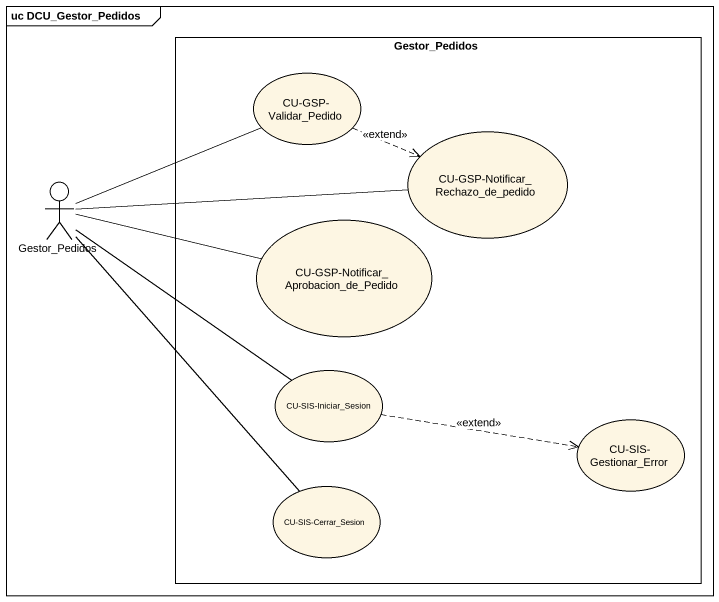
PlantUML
@startuml
mainframe uc DCU_Gestor_Pedidos
rectangle Gestor_Pedidos {
  usecase "CU-GSP-Validar_Pedido" as CU_GSP_Validar_Pedido
  usecase "CU-GSP-Notificar_Rechazo_de_pedido" as CU_GSP_Notificar_Rechazo_de
  usecase "CU-GSP-Notificar_Aprobacion_de_Pedido" as CU_GSP_Notificar_Aprobacion
  usecase "CU-SIS-Iniciar_Sesion" as CU_SIS_Iniciar_Sesion
  usecase "CU-SIS-Gestionar_Error" as CU_SIS_Gestionar_Error
  usecase "CU-SIS-Cerrar_Sesion" as CU_SIS_Cerrar_Sesion
}
actor "Gestor_Pedidos" as Gestor_Pedidos_2
CU_GSP_Validar_Pedido .right.> CU_GSP_Notificar_Rechazo_de : <<extend>>
Gestor_Pedidos_2 -right- CU_GSP_Validar_Pedido
Gestor_Pedidos_2 -right- CU_GSP_Notificar_Rechazo_de
Gestor_Pedidos_2 -right- CU_GSP_Notificar_Aprobacion
Gestor_Pedidos_2 -- CU_SIS_Iniciar_Sesion
Gestor_Pedidos_2 -- CU_SIS_Cerrar_Sesion
CU_SIS_Iniciar_Sesion .right.> CU_SIS_Gestionar_Error : <<extend>>
@enduml
